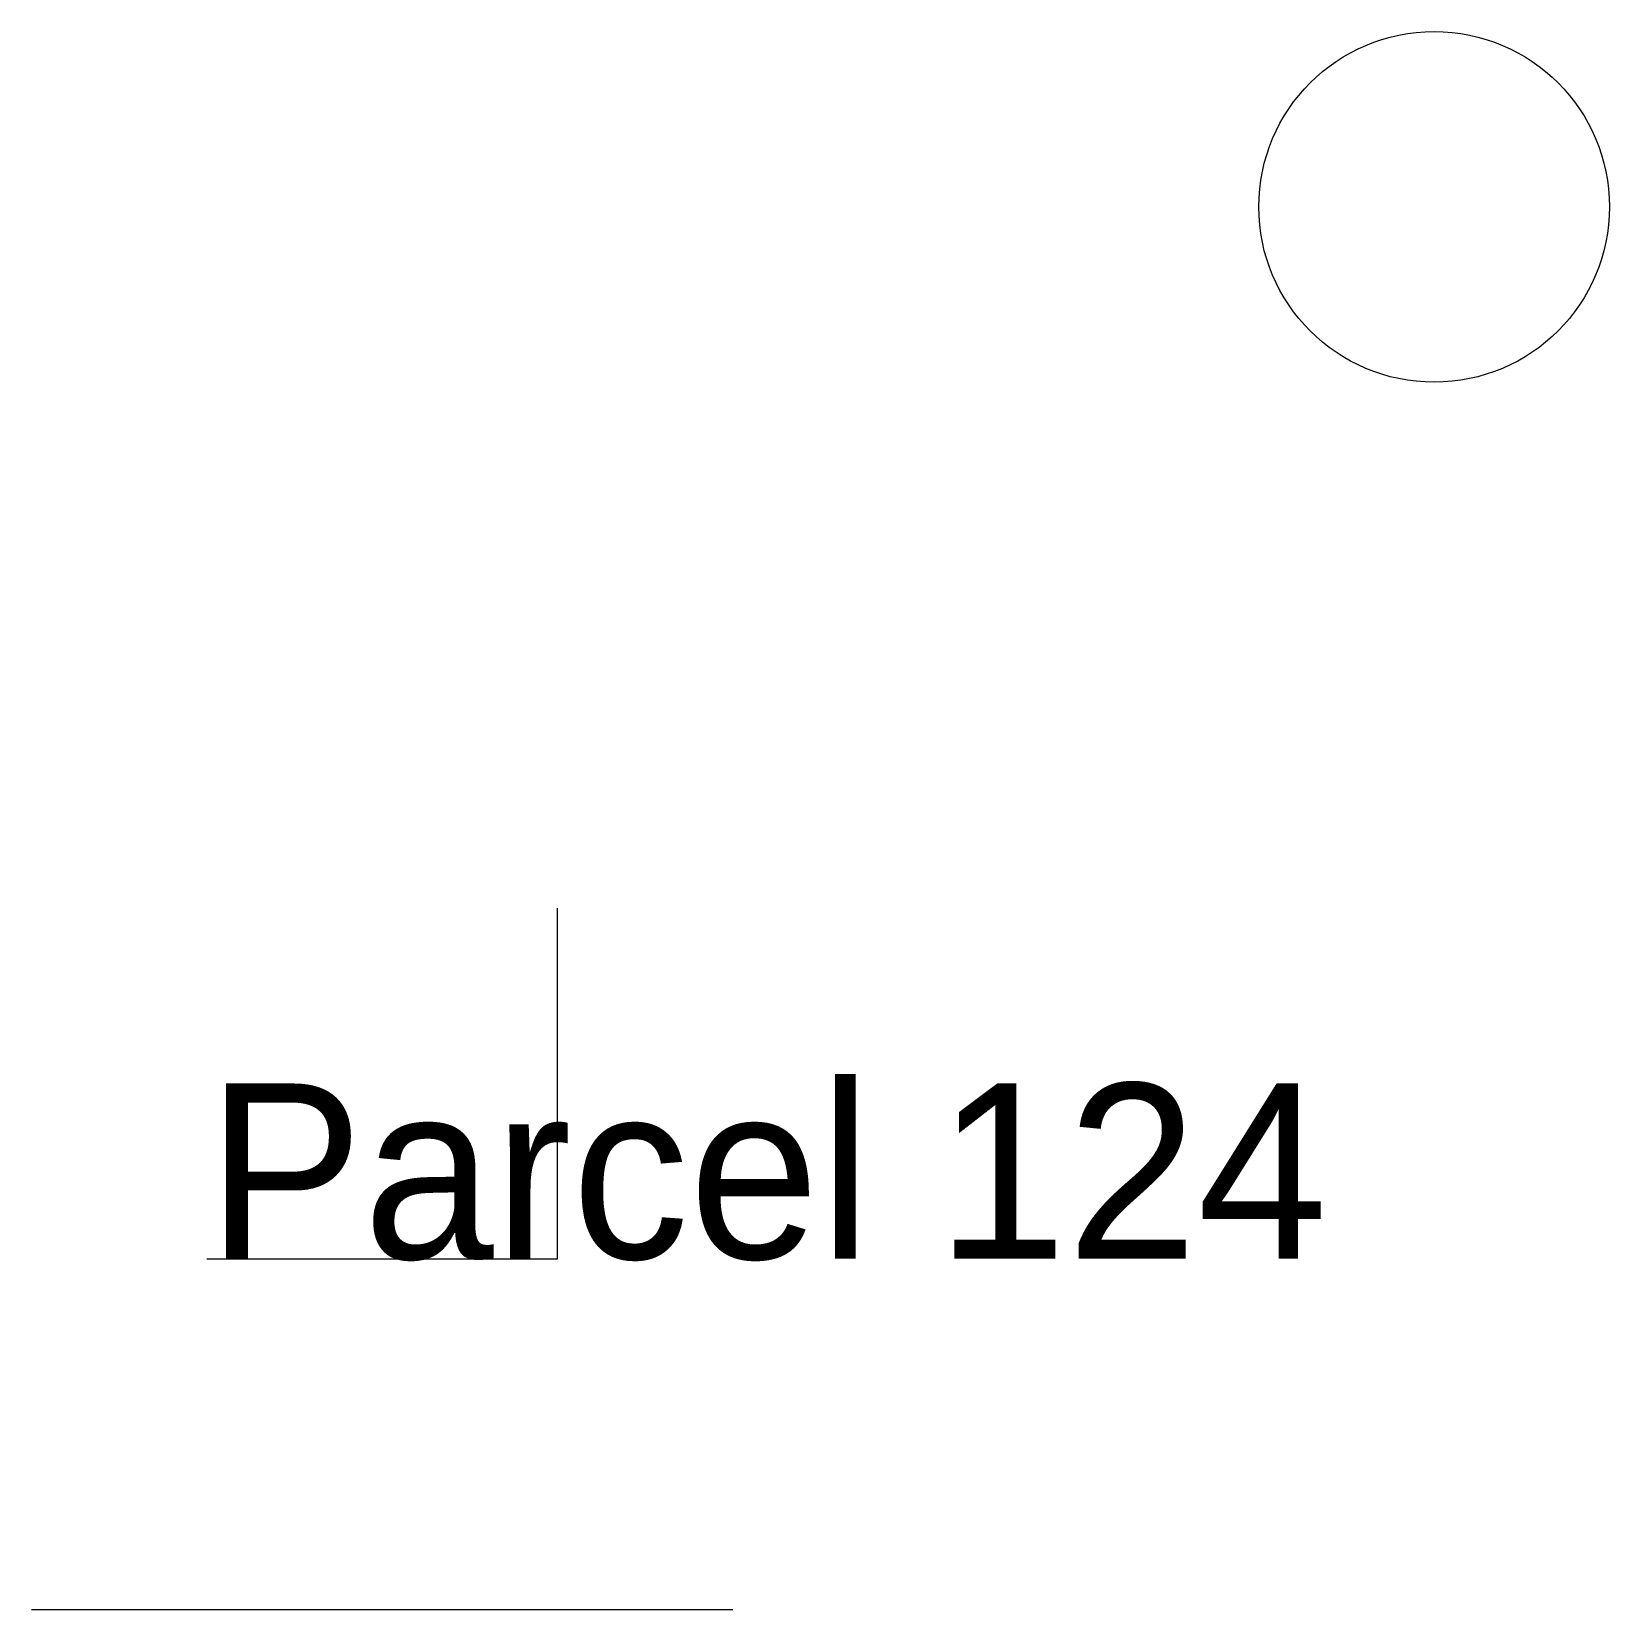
# Model space of a CAD drawing. Header units: metres. Extents: x 0 to 9, y 0 to 9.
import ezdxf

# ---------------------------------------------------------------- set-up
doc = ezdxf.new("R2010")
doc.units = ezdxf.units.M
doc.header["$MEASUREMENT"] = 0
doc.layers.add('LABELS', color=7, linetype='CONTINUOUS', lineweight=0)
doc.layers.add('PARCELS', color=7, linetype='CONTINUOUS', lineweight=0)

msp = doc.modelspace()

# ---------------------------------------------------------------- linework, layer by layer
at = {"layer": 'PARCELS', "lineweight": 0}
msp.add_line((0, 0), (4, 0), dxfattribs=at)
msp.add_lwpolyline([(1, 2), (3, 2), (3, 4)], dxfattribs=at)
msp.add_circle((8, 8), 1, dxfattribs=at)

# ---------------------------------------------------------------- texts
at = {"layer": 'LABELS', "lineweight": 0}
msp.add_text('Parcel 124', height=1, dxfattribs=at).set_placement((1, 2))

doc.saveas('drawing.dxf')
